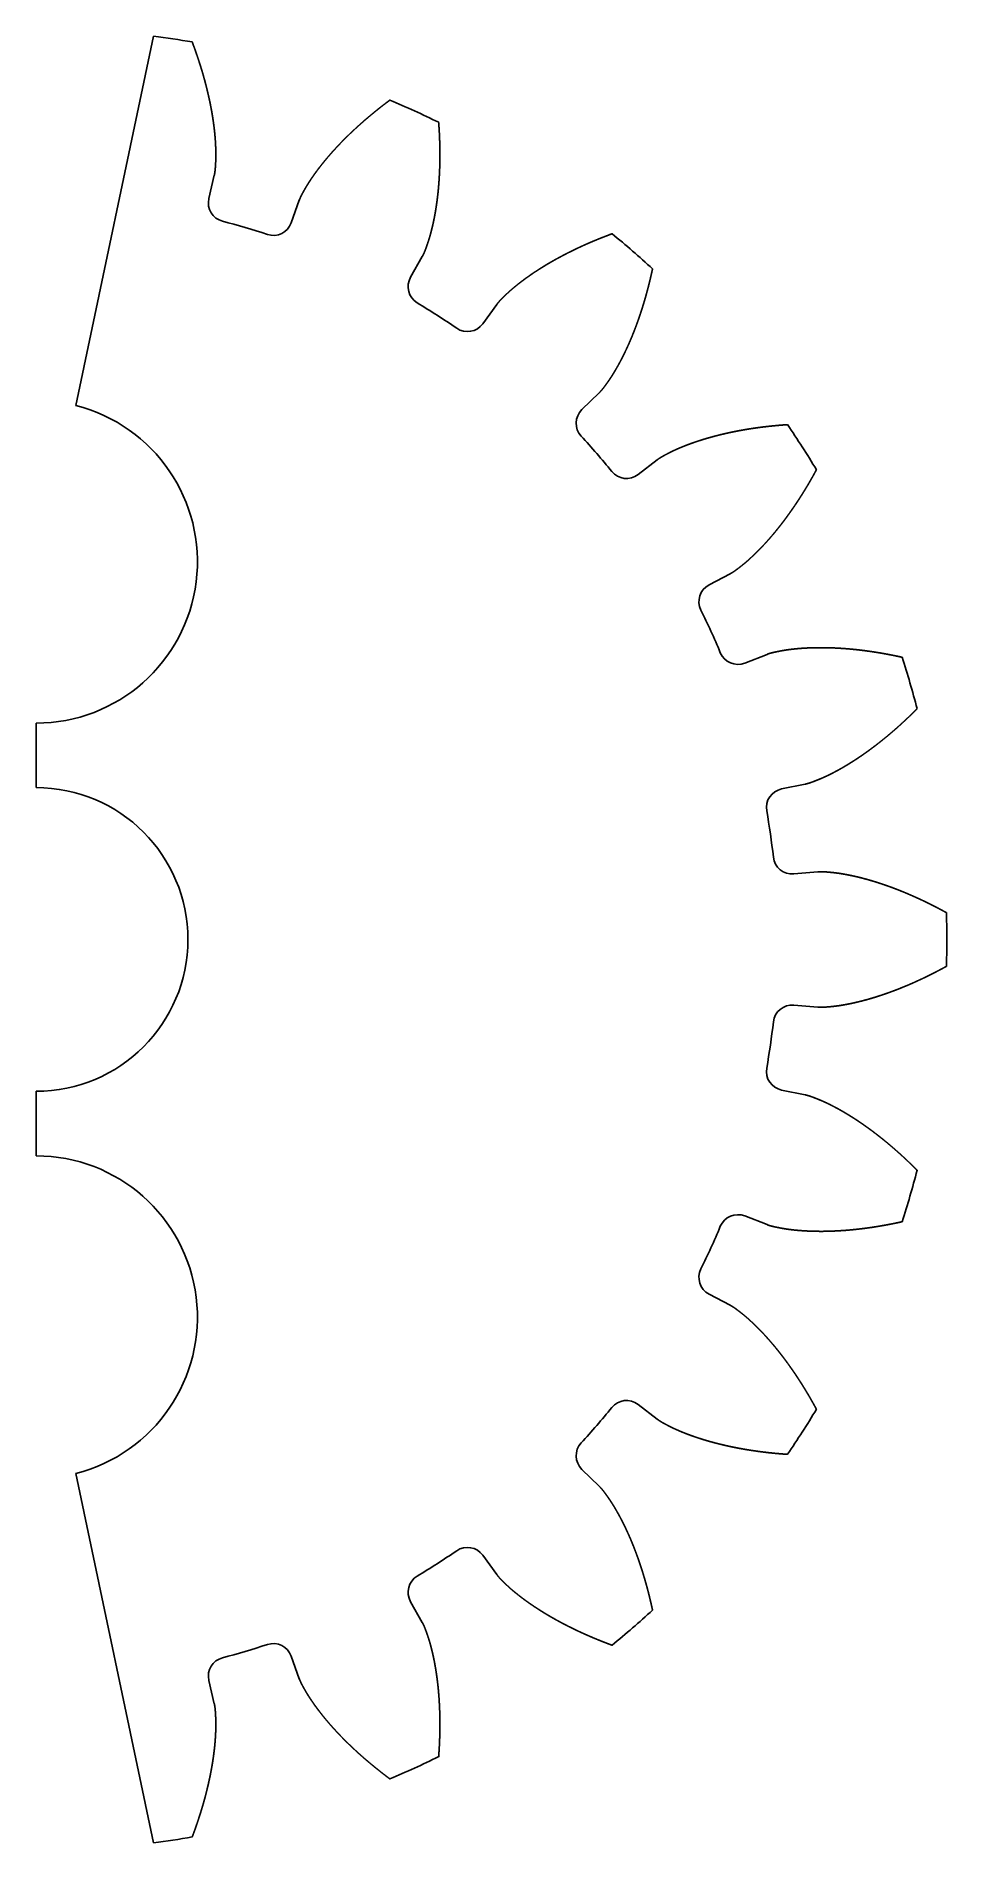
# Model space of a CAD drawing. Header units: millimetres. Extents: x -59.8 to -35.8, y -72 to -24.4.
import ezdxf

# ---------------------------------------------------------------- set-up
doc = ezdxf.new("R2010")
doc.units = ezdxf.units.MM
doc.layers.get('0').update_dxf_attribs({"linetype": 'CONTINUOUS'})

msp = doc.modelspace()

# ---------------------------------------------------------------- linework, layer by layer
for p, q in [((-56.733, -24.395, -6.353), (-58.785, -34.125, -6.353)), ((-55.277, -28.676, -6.353), (-55.134, -28.061, -6.353)), ((-52.894, -28.719, -6.353), (-53.106, -29.313, -6.353)), ((-49.962, -30.749, -6.353), (-49.652, -30.199, -6.353)), ((-47.688, -31.462, -6.353), (-48.059, -31.972, -6.353)), ((-45.447, -34.235, -6.353), (-44.995, -33.796, -6.353)), ((-43.466, -35.56, -6.353), (-43.965, -35.945, -6.353)), ((-42.097, -38.853, -6.353), (-41.539, -38.558, -6.353)), ((-40.569, -40.682, -6.353), (-41.157, -40.911, -6.353)), ((-59.829, -42.494, -6.353), (-59.829, -44.194, -6.353)), ((-40.183, -44.227, -6.353), (-39.565, -44.101, -6.353)), ((-39.233, -46.412, -6.353), (-39.861, -46.466, -6.353)), ((-39.861, -49.922, -6.353), (-39.233, -49.976, -6.353)), ((-59.829, -52.194, -6.353), (-59.829, -53.894, -6.353)), ((-39.565, -52.287, -6.353), (-40.183, -52.162, -6.353)), ((-41.157, -55.478, -6.353), (-40.569, -55.707, -6.353)), ((-41.539, -57.83, -6.353), (-42.097, -57.536, -6.353)), ((-43.965, -60.444, -6.353), (-43.466, -60.829, -6.353)), ((-58.785, -62.264, -6.353), (-56.733, -71.994, -6.353)), ((-44.995, -62.593, -6.353), (-45.447, -62.153, -6.353)), ((-48.059, -64.417, -6.353), (-47.688, -64.927, -6.353)), ((-49.652, -66.189, -6.353), (-49.962, -65.64, -6.353)), ((-53.106, -67.076, -6.353), (-52.894, -67.67, -6.353)), ((-55.134, -68.327, -6.353), (-55.277, -67.713, -6.353))]:
    msp.add_line(p, q)
for centre, radius, start, end in [((-59.829, -48.194, -6.353), 24, 80.1327, 82.5888), ((-59.829, -48.194, -6.353), 24, 63.769, 67.14), ((-54.79, -28.789, -6.353), 0.5, 166.9167, 255.4429), ((-59.829, -48.194, -6.353), 19.549, 71.8298, 75.4429), ((-53.577, -29.145, -6.353), 0.5, 251.8298, 340.356), ((-59.829, -48.194, -6.353), 24, 47.4054, 50.7764), ((-49.527, -30.994, -6.353), 0.5, 150.5531, 239.0793), ((-59.829, -48.194, -6.353), 19.549, 55.4662, 59.0793), ((-48.463, -31.678, -6.353), 0.5, 235.4662, 323.9924), ((-59.829, -38.244, -6.353), 4.25, -90, 75.7749), ((-45.098, -34.594, -6.353), 0.5, 134.1894, 222.7156), ((-59.829, -48.194, -6.353), 24, 31.0418, 34.4128), ((-59.829, -48.194, -6.353), 19.549, 39.1025, 42.7156), ((-44.271, -35.549, -6.353), 0.5, 219.1025, 307.6287), ((-41.863, -39.295, -6.353), 0.5, 117.8258, 206.352), ((-59.829, -48.194, -6.353), 19.549, 22.7389, 26.352), ((-41.338, -40.445, -6.353), 0.5, 202.7389, 291.2651), ((-59.829, -48.194, -6.353), 24, 14.6781, 18.0491), ((-59.829, -48.194, -6.353), 4, -90, 90), ((-40.084, -44.717, -6.353), 0.5, 101.4622, 189.9884), ((-59.829, -48.194, -6.353), 19.549, 6.3753, 9.9884), ((-39.904, -45.968, -6.353), 0.5, 186.3753, 274.9015), ((-59.829, -48.194, -6.353), 24, -1.6855, 1.6855), ((-39.904, -50.421, -6.353), 0.5, 85.0985, 173.6247), ((-59.829, -48.194, -6.353), 19.549, 350.0116, 353.6247), ((-40.084, -51.672, -6.353), 0.5, 170.0116, 258.5378), ((-59.829, -58.144, -6.353), 4.25, -75.7749, 90), ((-59.829, -48.194, -6.353), 24, 341.9509, 345.3219), ((-41.338, -55.944, -6.353), 0.5, 68.7349, 157.2611), ((-59.829, -48.194, -6.353), 19.549, 333.648, 337.2611), ((-41.863, -57.094, -6.353), 0.5, 153.648, 242.1742), ((-44.271, -60.839, -6.353), 0.5, 52.3713, 140.8975), ((-59.829, -48.194, -6.353), 19.549, 317.2844, 320.8975), ((-59.829, -48.194, -6.353), 24, 325.5872, 328.9582), ((-45.098, -61.795, -6.353), 0.5, 137.2844, 225.8106), ((-48.463, -64.711, -6.353), 0.5, 36.0076, 124.5338), ((-59.829, -48.194, -6.353), 19.549, 300.9207, 304.5338), ((-49.527, -65.394, -6.353), 0.5, 120.9207, 209.4469), ((-59.829, -48.194, -6.353), 24, 309.2236, 312.5946), ((-59.829, -48.194, -6.353), 19.549, 284.5571, 288.1702), ((-53.577, -67.244, -6.353), 0.5, 19.644, 108.1702), ((-54.79, -67.6, -6.353), 0.5, 104.5571, 193.0833), ((-59.829, -48.194, -6.353), 24, 292.86, 296.231), ((-59.829, -48.194, -6.353), 24, 277.4112, 279.8673)]:
    msp.add_arc(centre, radius, start, end)
for points in [[(-55.134, -28.061, -6.353), (-55.132, -28.052, -6.353), (-55.128, -28.033, -6.353), (-55.122, -28.004, -6.353), (-55.116, -27.965, -6.353), (-55.111, -27.917, -6.353), (-55.107, -27.868, -6.353), (-55.103, -27.819, -6.353), (-55.1, -27.77, -6.353), (-55.098, -27.721, -6.353), (-55.096, -27.672, -6.353), (-55.094, -27.622, -6.353), (-55.093, -27.573, -6.353), (-55.092, -27.524, -6.353), (-55.093, -27.474, -6.353), (-55.093, -27.424, -6.353), (-55.095, -27.375, -6.353), (-55.097, -27.325, -6.353), (-55.099, -27.275, -6.353), (-55.101, -27.225, -6.353), (-55.104, -27.175, -6.353), (-55.108, -27.125, -6.353), (-55.111, -27.075, -6.353), (-55.116, -27.025, -6.353), (-55.12, -26.975, -6.353), (-55.125, -26.925, -6.353), (-55.131, -26.874, -6.353), (-55.136, -26.824, -6.353), (-55.143, -26.774, -6.353), (-55.149, -26.724, -6.353), (-55.156, -26.673, -6.353), (-55.163, -26.623, -6.353), (-55.171, -26.572, -6.353), (-55.178, -26.522, -6.353), (-55.187, -26.472, -6.353), (-55.195, -26.421, -6.353), (-55.204, -26.371, -6.353), (-55.213, -26.32, -6.353), (-55.223, -26.27, -6.353), (-55.232, -26.219, -6.353), (-55.242, -26.168, -6.353), (-55.253, -26.118, -6.353), (-55.264, -26.067, -6.353), (-55.275, -26.017, -6.353), (-55.286, -25.966, -6.353), (-55.298, -25.916, -6.353), (-55.31, -25.865, -6.353), (-55.322, -25.814, -6.353), (-55.334, -25.764, -6.353), (-55.347, -25.713, -6.353), (-55.36, -25.662, -6.353), (-55.373, -25.612, -6.353), (-55.387, -25.561, -6.353), (-55.401, -25.51, -6.353), (-55.415, -25.46, -6.353), (-55.43, -25.409, -6.353), (-55.444, -25.358, -6.353), (-55.459, -25.308, -6.353), (-55.475, -25.257, -6.353), (-55.49, -25.207, -6.353), (-55.506, -25.156, -6.353), (-55.522, -25.105, -6.353), (-55.539, -25.055, -6.353), (-55.555, -25.004, -6.353), (-55.572, -24.954, -6.353), (-55.589, -24.903, -6.353), (-55.607, -24.852, -6.353), (-55.624, -24.802, -6.353), (-55.642, -24.751, -6.353), (-55.66, -24.701, -6.353), (-55.679, -24.65, -6.353), (-55.694, -24.61, -6.353), (-55.705, -24.58, -6.353), (-55.712, -24.559, -6.353), (-55.716, -24.549, -6.353)], [(-50.506, -26.079, -6.353), (-50.514, -26.086, -6.353), (-50.532, -26.099, -6.353), (-50.557, -26.118, -6.353), (-50.592, -26.144, -6.353), (-50.635, -26.176, -6.353), (-50.677, -26.209, -6.353), (-50.72, -26.242, -6.353), (-50.762, -26.275, -6.353), (-50.804, -26.308, -6.353), (-50.845, -26.341, -6.353), (-50.887, -26.375, -6.353), (-50.928, -26.408, -6.353), (-50.969, -26.442, -6.353), (-51.01, -26.476, -6.353), (-51.051, -26.51, -6.353), (-51.091, -26.544, -6.353), (-51.132, -26.579, -6.353), (-51.172, -26.613, -6.353), (-51.212, -26.648, -6.353), (-51.251, -26.682, -6.353), (-51.29, -26.717, -6.353), (-51.329, -26.752, -6.353), (-51.368, -26.788, -6.353), (-51.407, -26.823, -6.353), (-51.445, -26.859, -6.353), (-51.483, -26.894, -6.353), (-51.521, -26.93, -6.353), (-51.559, -26.966, -6.353), (-51.596, -27.002, -6.353), (-51.634, -27.039, -6.353), (-51.67, -27.075, -6.353), (-51.707, -27.112, -6.353), (-51.743, -27.148, -6.353), (-51.78, -27.185, -6.353), (-51.815, -27.222, -6.353), (-51.851, -27.26, -6.353), (-51.886, -27.297, -6.353), (-51.921, -27.335, -6.353), (-51.956, -27.372, -6.353), (-51.991, -27.41, -6.353), (-52.025, -27.448, -6.353), (-52.059, -27.486, -6.353), (-52.092, -27.525, -6.353), (-52.125, -27.563, -6.353), (-52.158, -27.602, -6.353), (-52.191, -27.641, -6.353), (-52.223, -27.68, -6.353), (-52.255, -27.719, -6.353), (-52.287, -27.758, -6.353), (-52.318, -27.798, -6.353), (-52.349, -27.837, -6.353), (-52.38, -27.877, -6.353), (-52.41, -27.917, -6.353), (-52.44, -27.957, -6.353), (-52.47, -27.998, -6.353), (-52.499, -28.038, -6.353), (-52.527, -28.079, -6.353), (-52.556, -28.12, -6.353), (-52.584, -28.161, -6.353), (-52.611, -28.202, -6.353), (-52.638, -28.244, -6.353), (-52.665, -28.286, -6.353), (-52.691, -28.328, -6.353), (-52.716, -28.371, -6.353), (-52.74, -28.413, -6.353), (-52.765, -28.456, -6.353), (-52.789, -28.499, -6.353), (-52.813, -28.541, -6.353), (-52.836, -28.585, -6.353), (-52.857, -28.628, -6.353), (-52.873, -28.664, -6.353), (-52.884, -28.691, -6.353), (-52.891, -28.71, -6.353), (-52.894, -28.719, -6.353)], [(-49.652, -30.199, -6.353), (-49.647, -30.191, -6.353), (-49.638, -30.174, -6.353), (-49.624, -30.148, -6.353), (-49.608, -30.112, -6.353), (-49.589, -30.067, -6.353), (-49.571, -30.022, -6.353), (-49.554, -29.976, -6.353), (-49.538, -29.93, -6.353), (-49.522, -29.883, -6.353), (-49.506, -29.837, -6.353), (-49.49, -29.79, -6.353), (-49.475, -29.743, -6.353), (-49.461, -29.695, -6.353), (-49.447, -29.648, -6.353), (-49.434, -29.6, -6.353), (-49.421, -29.552, -6.353), (-49.409, -29.503, -6.353), (-49.397, -29.455, -6.353), (-49.385, -29.406, -6.353), (-49.374, -29.358, -6.353), (-49.363, -29.309, -6.353), (-49.353, -29.26, -6.353), (-49.342, -29.21, -6.353), (-49.333, -29.161, -6.353), (-49.323, -29.111, -6.353), (-49.315, -29.062, -6.353), (-49.306, -29.012, -6.353), (-49.298, -28.962, -6.353), (-49.29, -28.912, -6.353), (-49.282, -28.862, -6.353), (-49.275, -28.811, -6.353), (-49.268, -28.761, -6.353), (-49.261, -28.71, -6.353), (-49.255, -28.659, -6.353), (-49.249, -28.609, -6.353), (-49.243, -28.558, -6.353), (-49.237, -28.507, -6.353), (-49.232, -28.456, -6.353), (-49.227, -28.404, -6.353), (-49.223, -28.353, -6.353), (-49.219, -28.301, -6.353), (-49.215, -28.25, -6.353), (-49.211, -28.198, -6.353), (-49.208, -28.146, -6.353), (-49.205, -28.095, -6.353), (-49.202, -28.043, -6.353), (-49.199, -27.991, -6.353), (-49.197, -27.939, -6.353), (-49.195, -27.886, -6.353), (-49.193, -27.834, -6.353), (-49.192, -27.782, -6.353), (-49.191, -27.729, -6.353), (-49.19, -27.677, -6.353), (-49.189, -27.624, -6.353), (-49.189, -27.572, -6.353), (-49.188, -27.519, -6.353), (-49.189, -27.466, -6.353), (-49.189, -27.413, -6.353), (-49.19, -27.36, -6.353), (-49.191, -27.307, -6.353), (-49.192, -27.254, -6.353), (-49.193, -27.201, -6.353), (-49.195, -27.148, -6.353), (-49.197, -27.094, -6.353), (-49.199, -27.041, -6.353), (-49.201, -26.988, -6.353), (-49.204, -26.934, -6.353), (-49.207, -26.881, -6.353), (-49.21, -26.827, -6.353), (-49.214, -26.773, -6.353), (-49.217, -26.73, -6.353), (-49.219, -26.698, -6.353), (-49.221, -26.677, -6.353), (-49.221, -26.666, -6.353)], [(-44.653, -29.602, -6.353), (-44.663, -29.606, -6.353), (-44.683, -29.613, -6.353), (-44.713, -29.624, -6.353), (-44.754, -29.64, -6.353), (-44.804, -29.659, -6.353), (-44.854, -29.678, -6.353), (-44.904, -29.698, -6.353), (-44.954, -29.717, -6.353), (-45.003, -29.737, -6.353), (-45.053, -29.758, -6.353), (-45.102, -29.778, -6.353), (-45.151, -29.798, -6.353), (-45.2, -29.819, -6.353), (-45.249, -29.84, -6.353), (-45.297, -29.861, -6.353), (-45.346, -29.883, -6.353), (-45.394, -29.904, -6.353), (-45.442, -29.926, -6.353), (-45.49, -29.948, -6.353), (-45.538, -29.971, -6.353), (-45.586, -29.993, -6.353), (-45.633, -30.016, -6.353), (-45.68, -30.038, -6.353), (-45.727, -30.062, -6.353), (-45.774, -30.085, -6.353), (-45.821, -30.108, -6.353), (-45.867, -30.132, -6.353), (-45.913, -30.156, -6.353), (-45.959, -30.18, -6.353), (-46.005, -30.204, -6.353), (-46.051, -30.229, -6.353), (-46.096, -30.254, -6.353), (-46.142, -30.279, -6.353), (-46.187, -30.304, -6.353), (-46.232, -30.33, -6.353), (-46.276, -30.355, -6.353), (-46.321, -30.381, -6.353), (-46.365, -30.407, -6.353), (-46.409, -30.434, -6.353), (-46.452, -30.46, -6.353), (-46.496, -30.487, -6.353), (-46.539, -30.514, -6.353), (-46.582, -30.542, -6.353), (-46.625, -30.569, -6.353), (-46.667, -30.597, -6.353), (-46.71, -30.625, -6.353), (-46.752, -30.653, -6.353), (-46.793, -30.682, -6.353), (-46.835, -30.711, -6.353), (-46.876, -30.74, -6.353), (-46.917, -30.769, -6.353), (-46.958, -30.799, -6.353), (-46.998, -30.829, -6.353), (-47.038, -30.859, -6.353), (-47.078, -30.889, -6.353), (-47.117, -30.92, -6.353), (-47.156, -30.951, -6.353), (-47.195, -30.982, -6.353), (-47.233, -31.014, -6.353), (-47.272, -31.046, -6.353), (-47.309, -31.078, -6.353), (-47.346, -31.111, -6.353), (-47.383, -31.144, -6.353), (-47.419, -31.178, -6.353), (-47.455, -31.211, -6.353), (-47.49, -31.246, -6.353), (-47.525, -31.28, -6.353), (-47.56, -31.314, -6.353), (-47.594, -31.349, -6.353), (-47.627, -31.385, -6.353), (-47.653, -31.415, -6.353), (-47.671, -31.438, -6.353), (-47.682, -31.454, -6.353), (-47.688, -31.462, -6.353)], [(-44.995, -33.796, -6.353), (-44.988, -33.789, -6.353), (-44.974, -33.775, -6.353), (-44.954, -33.754, -6.353), (-44.928, -33.724, -6.353), (-44.897, -33.687, -6.353), (-44.867, -33.648, -6.353), (-44.838, -33.609, -6.353), (-44.809, -33.569, -6.353), (-44.78, -33.529, -6.353), (-44.752, -33.489, -6.353), (-44.724, -33.448, -6.353), (-44.696, -33.407, -6.353), (-44.669, -33.366, -6.353), (-44.642, -33.324, -6.353), (-44.616, -33.282, -6.353), (-44.59, -33.239, -6.353), (-44.565, -33.196, -6.353), (-44.54, -33.153, -6.353), (-44.515, -33.11, -6.353), (-44.491, -33.066, -6.353), (-44.466, -33.022, -6.353), (-44.442, -32.978, -6.353), (-44.419, -32.934, -6.353), (-44.396, -32.889, -6.353), (-44.373, -32.844, -6.353), (-44.35, -32.799, -6.353), (-44.328, -32.754, -6.353), (-44.306, -32.708, -6.353), (-44.284, -32.662, -6.353), (-44.263, -32.616, -6.353), (-44.241, -32.57, -6.353), (-44.22, -32.523, -6.353), (-44.2, -32.477, -6.353), (-44.179, -32.43, -6.353), (-44.159, -32.383, -6.353), (-44.139, -32.336, -6.353), (-44.12, -32.288, -6.353), (-44.1, -32.241, -6.353), (-44.081, -32.193, -6.353), (-44.063, -32.145, -6.353), (-44.044, -32.097, -6.353), (-44.026, -32.048, -6.353), (-44.008, -32, -6.353), (-43.99, -31.951, -6.353), (-43.972, -31.902, -6.353), (-43.955, -31.853, -6.353), (-43.938, -31.804, -6.353), (-43.921, -31.755, -6.353), (-43.904, -31.705, -6.353), (-43.888, -31.655, -6.353), (-43.872, -31.605, -6.353), (-43.856, -31.556, -6.353), (-43.84, -31.505, -6.353), (-43.825, -31.455, -6.353), (-43.809, -31.405, -6.353), (-43.795, -31.354, -6.353), (-43.78, -31.303, -6.353), (-43.765, -31.253, -6.353), (-43.751, -31.201, -6.353), (-43.737, -31.15, -6.353), (-43.723, -31.099, -6.353), (-43.709, -31.048, -6.353), (-43.696, -30.996, -6.353), (-43.683, -30.944, -6.353), (-43.67, -30.893, -6.353), (-43.657, -30.841, -6.353), (-43.645, -30.789, -6.353), (-43.633, -30.736, -6.353), (-43.62, -30.684, -6.353), (-43.609, -30.632, -6.353), (-43.599, -30.59, -6.353), (-43.593, -30.558, -6.353), (-43.588, -30.537, -6.353), (-43.586, -30.526, -6.353)], [(-40.029, -34.631, -6.353), (-40.04, -34.631, -6.353), (-40.062, -34.633, -6.353), (-40.094, -34.635, -6.353), (-40.137, -34.638, -6.353), (-40.19, -34.643, -6.353), (-40.244, -34.647, -6.353), (-40.297, -34.652, -6.353), (-40.351, -34.657, -6.353), (-40.404, -34.662, -6.353), (-40.457, -34.667, -6.353), (-40.51, -34.673, -6.353), (-40.563, -34.679, -6.353), (-40.616, -34.685, -6.353), (-40.669, -34.691, -6.353), (-40.721, -34.698, -6.353), (-40.774, -34.705, -6.353), (-40.826, -34.712, -6.353), (-40.878, -34.719, -6.353), (-40.931, -34.727, -6.353), (-40.983, -34.735, -6.353), (-41.035, -34.743, -6.353), (-41.086, -34.751, -6.353), (-41.138, -34.76, -6.353), (-41.19, -34.769, -6.353), (-41.241, -34.778, -6.353), (-41.293, -34.788, -6.353), (-41.344, -34.797, -6.353), (-41.395, -34.807, -6.353), (-41.446, -34.817, -6.353), (-41.497, -34.828, -6.353), (-41.548, -34.839, -6.353), (-41.598, -34.849, -6.353), (-41.649, -34.861, -6.353), (-41.699, -34.872, -6.353), (-41.749, -34.884, -6.353), (-41.799, -34.896, -6.353), (-41.849, -34.909, -6.353), (-41.899, -34.921, -6.353), (-41.949, -34.934, -6.353), (-41.998, -34.947, -6.353), (-42.047, -34.961, -6.353), (-42.096, -34.975, -6.353), (-42.145, -34.989, -6.353), (-42.194, -35.003, -6.353), (-42.243, -35.018, -6.353), (-42.291, -35.033, -6.353), (-42.34, -35.048, -6.353), (-42.388, -35.064, -6.353), (-42.436, -35.08, -6.353), (-42.483, -35.096, -6.353), (-42.531, -35.113, -6.353), (-42.578, -35.13, -6.353), (-42.625, -35.147, -6.353), (-42.672, -35.165, -6.353), (-42.719, -35.183, -6.353), (-42.765, -35.201, -6.353), (-42.812, -35.22, -6.353), (-42.858, -35.239, -6.353), (-42.903, -35.258, -6.353), (-42.949, -35.278, -6.353), (-42.994, -35.299, -6.353), (-43.039, -35.32, -6.353), (-43.083, -35.341, -6.353), (-43.127, -35.363, -6.353), (-43.171, -35.386, -6.353), (-43.215, -35.408, -6.353), (-43.258, -35.431, -6.353), (-43.301, -35.455, -6.353), (-43.344, -35.479, -6.353), (-43.386, -35.504, -6.353), (-43.419, -35.525, -6.353), (-43.442, -35.542, -6.353), (-43.458, -35.554, -6.353), (-43.466, -35.56, -6.353)], [(-41.539, -38.558, -6.353), (-41.53, -38.554, -6.353), (-41.513, -38.544, -6.353), (-41.488, -38.53, -6.353), (-41.455, -38.509, -6.353), (-41.414, -38.481, -6.353), (-41.375, -38.452, -6.353), (-41.336, -38.423, -6.353), (-41.297, -38.393, -6.353), (-41.258, -38.363, -6.353), (-41.219, -38.332, -6.353), (-41.181, -38.301, -6.353), (-41.143, -38.27, -6.353), (-41.105, -38.238, -6.353), (-41.068, -38.205, -6.353), (-41.031, -38.172, -6.353), (-40.994, -38.138, -6.353), (-40.958, -38.104, -6.353), (-40.922, -38.07, -6.353), (-40.886, -38.035, -6.353), (-40.85, -38, -6.353), (-40.814, -37.965, -6.353), (-40.779, -37.93, -6.353), (-40.744, -37.894, -6.353), (-40.709, -37.857, -6.353), (-40.674, -37.821, -6.353), (-40.64, -37.784, -6.353), (-40.606, -37.746, -6.353), (-40.572, -37.709, -6.353), (-40.538, -37.671, -6.353), (-40.504, -37.633, -6.353), (-40.471, -37.594, -6.353), (-40.438, -37.556, -6.353), (-40.405, -37.517, -6.353), (-40.372, -37.478, -6.353), (-40.339, -37.438, -6.353), (-40.307, -37.398, -6.353), (-40.275, -37.358, -6.353), (-40.243, -37.318, -6.353), (-40.211, -37.278, -6.353), (-40.18, -37.237, -6.353), (-40.148, -37.196, -6.353), (-40.117, -37.155, -6.353), (-40.086, -37.113, -6.353), (-40.055, -37.071, -6.353), (-40.024, -37.029, -6.353), (-39.994, -36.987, -6.353), (-39.964, -36.945, -6.353), (-39.934, -36.902, -6.353), (-39.904, -36.859, -6.353), (-39.874, -36.816, -6.353), (-39.844, -36.773, -6.353), (-39.815, -36.73, -6.353), (-39.786, -36.686, -6.353), (-39.757, -36.642, -6.353), (-39.728, -36.598, -6.353), (-39.7, -36.554, -6.353), (-39.671, -36.509, -6.353), (-39.643, -36.464, -6.353), (-39.615, -36.42, -6.353), (-39.587, -36.374, -6.353), (-39.559, -36.329, -6.353), (-39.532, -36.284, -6.353), (-39.504, -36.238, -6.353), (-39.477, -36.192, -6.353), (-39.45, -36.146, -6.353), (-39.423, -36.1, -6.353), (-39.397, -36.053, -6.353), (-39.37, -36.007, -6.353), (-39.344, -35.96, -6.353), (-39.318, -35.913, -6.353), (-39.297, -35.875, -6.353), (-39.282, -35.847, -6.353), (-39.271, -35.828, -6.353), (-39.266, -35.818, -6.353)], [(-37.01, -40.758, -6.353), (-37.021, -40.756, -6.353), (-37.042, -40.751, -6.353), (-37.073, -40.744, -6.353), (-37.115, -40.735, -6.353), (-37.168, -40.724, -6.353), (-37.221, -40.714, -6.353), (-37.273, -40.703, -6.353), (-37.326, -40.693, -6.353), (-37.378, -40.683, -6.353), (-37.431, -40.673, -6.353), (-37.483, -40.664, -6.353), (-37.536, -40.654, -6.353), (-37.588, -40.645, -6.353), (-37.64, -40.637, -6.353), (-37.693, -40.628, -6.353), (-37.745, -40.62, -6.353), (-37.797, -40.612, -6.353), (-37.85, -40.604, -6.353), (-37.902, -40.597, -6.353), (-37.954, -40.59, -6.353), (-38.006, -40.583, -6.353), (-38.058, -40.576, -6.353), (-38.11, -40.57, -6.353), (-38.163, -40.564, -6.353), (-38.214, -40.558, -6.353), (-38.266, -40.553, -6.353), (-38.318, -40.548, -6.353), (-38.37, -40.543, -6.353), (-38.422, -40.538, -6.353), (-38.474, -40.534, -6.353), (-38.525, -40.53, -6.353), (-38.577, -40.526, -6.353), (-38.629, -40.523, -6.353), (-38.68, -40.52, -6.353), (-38.732, -40.517, -6.353), (-38.783, -40.514, -6.353), (-38.835, -40.512, -6.353), (-38.886, -40.51, -6.353), (-38.937, -40.509, -6.353), (-38.988, -40.508, -6.353), (-39.039, -40.507, -6.353), (-39.09, -40.506, -6.353), (-39.141, -40.506, -6.353), (-39.192, -40.506, -6.353), (-39.243, -40.506, -6.353), (-39.294, -40.507, -6.353), (-39.344, -40.508, -6.353), (-39.395, -40.51, -6.353), (-39.445, -40.511, -6.353), (-39.496, -40.514, -6.353), (-39.546, -40.516, -6.353), (-39.596, -40.519, -6.353), (-39.646, -40.522, -6.353), (-39.696, -40.526, -6.353), (-39.746, -40.53, -6.353), (-39.796, -40.535, -6.353), (-39.846, -40.54, -6.353), (-39.895, -40.545, -6.353), (-39.945, -40.551, -6.353), (-39.994, -40.557, -6.353), (-40.043, -40.564, -6.353), (-40.092, -40.572, -6.353), (-40.14, -40.58, -6.353), (-40.189, -40.588, -6.353), (-40.237, -40.598, -6.353), (-40.286, -40.607, -6.353), (-40.334, -40.617, -6.353), (-40.382, -40.627, -6.353), (-40.429, -40.638, -6.353), (-40.477, -40.65, -6.353), (-40.514, -40.662, -6.353), (-40.542, -40.671, -6.353), (-40.56, -40.678, -6.353), (-40.569, -40.682, -6.353)], [(-39.565, -44.101, -6.353), (-39.555, -44.099, -6.353), (-39.536, -44.095, -6.353), (-39.508, -44.088, -6.353), (-39.47, -44.078, -6.353), (-39.424, -44.063, -6.353), (-39.378, -44.046, -6.353), (-39.332, -44.029, -6.353), (-39.286, -44.011, -6.353), (-39.24, -43.993, -6.353), (-39.195, -43.974, -6.353), (-39.149, -43.956, -6.353), (-39.104, -43.936, -6.353), (-39.059, -43.916, -6.353), (-39.014, -43.895, -6.353), (-38.969, -43.874, -6.353), (-38.924, -43.852, -6.353), (-38.88, -43.83, -6.353), (-38.835, -43.807, -6.353), (-38.791, -43.784, -6.353), (-38.747, -43.76, -6.353), (-38.703, -43.737, -6.353), (-38.659, -43.712, -6.353), (-38.615, -43.688, -6.353), (-38.571, -43.663, -6.353), (-38.528, -43.637, -6.353), (-38.484, -43.612, -6.353), (-38.441, -43.585, -6.353), (-38.398, -43.559, -6.353), (-38.355, -43.532, -6.353), (-38.312, -43.505, -6.353), (-38.269, -43.478, -6.353), (-38.226, -43.45, -6.353), (-38.183, -43.422, -6.353), (-38.141, -43.393, -6.353), (-38.099, -43.365, -6.353), (-38.056, -43.336, -6.353), (-38.014, -43.306, -6.353), (-37.972, -43.277, -6.353), (-37.93, -43.247, -6.353), (-37.888, -43.217, -6.353), (-37.847, -43.186, -6.353), (-37.805, -43.155, -6.353), (-37.764, -43.124, -6.353), (-37.722, -43.093, -6.353), (-37.681, -43.061, -6.353), (-37.64, -43.029, -6.353), (-37.599, -42.997, -6.353), (-37.558, -42.965, -6.353), (-37.517, -42.932, -6.353), (-37.477, -42.899, -6.353), (-37.436, -42.866, -6.353), (-37.396, -42.833, -6.353), (-37.356, -42.799, -6.353), (-37.315, -42.765, -6.353), (-37.275, -42.731, -6.353), (-37.235, -42.696, -6.353), (-37.196, -42.662, -6.353), (-37.156, -42.627, -6.353), (-37.116, -42.592, -6.353), (-37.077, -42.556, -6.353), (-37.037, -42.52, -6.353), (-36.998, -42.485, -6.353), (-36.959, -42.448, -6.353), (-36.92, -42.412, -6.353), (-36.881, -42.375, -6.353), (-36.842, -42.339, -6.353), (-36.804, -42.302, -6.353), (-36.765, -42.264, -6.353), (-36.727, -42.227, -6.353), (-36.689, -42.189, -6.353), (-36.658, -42.159, -6.353), (-36.635, -42.136, -6.353), (-36.62, -42.121, -6.353), (-36.612, -42.113, -6.353)], [(-35.839, -47.488, -6.353), (-35.849, -47.483, -6.353), (-35.868, -47.473, -6.353), (-35.896, -47.457, -6.353), (-35.934, -47.437, -6.353), (-35.981, -47.411, -6.353), (-36.029, -47.386, -6.353), (-36.076, -47.361, -6.353), (-36.124, -47.337, -6.353), (-36.171, -47.312, -6.353), (-36.219, -47.288, -6.353), (-36.267, -47.264, -6.353), (-36.314, -47.24, -6.353), (-36.362, -47.217, -6.353), (-36.41, -47.194, -6.353), (-36.458, -47.171, -6.353), (-36.506, -47.149, -6.353), (-36.554, -47.126, -6.353), (-36.602, -47.104, -6.353), (-36.65, -47.082, -6.353), (-36.698, -47.061, -6.353), (-36.746, -47.04, -6.353), (-36.794, -47.019, -6.353), (-36.842, -46.998, -6.353), (-36.89, -46.977, -6.353), (-36.939, -46.957, -6.353), (-36.987, -46.937, -6.353), (-37.035, -46.918, -6.353), (-37.084, -46.898, -6.353), (-37.132, -46.879, -6.353), (-37.181, -46.861, -6.353), (-37.229, -46.842, -6.353), (-37.278, -46.824, -6.353), (-37.326, -46.806, -6.353), (-37.375, -46.789, -6.353), (-37.423, -46.772, -6.353), (-37.472, -46.755, -6.353), (-37.521, -46.738, -6.353), (-37.569, -46.722, -6.353), (-37.618, -46.706, -6.353), (-37.667, -46.69, -6.353), (-37.716, -46.675, -6.353), (-37.764, -46.66, -6.353), (-37.813, -46.646, -6.353), (-37.862, -46.631, -6.353), (-37.911, -46.617, -6.353), (-37.96, -46.604, -6.353), (-38.009, -46.591, -6.353), (-38.058, -46.578, -6.353), (-38.107, -46.565, -6.353), (-38.156, -46.553, -6.353), (-38.205, -46.541, -6.353), (-38.253, -46.53, -6.353), (-38.302, -46.519, -6.353), (-38.351, -46.509, -6.353), (-38.401, -46.499, -6.353), (-38.45, -46.489, -6.353), (-38.499, -46.48, -6.353), (-38.548, -46.471, -6.353), (-38.597, -46.463, -6.353), (-38.646, -46.455, -6.353), (-38.695, -46.447, -6.353), (-38.744, -46.441, -6.353), (-38.793, -46.435, -6.353), (-38.842, -46.43, -6.353), (-38.891, -46.425, -6.353), (-38.94, -46.42, -6.353), (-38.989, -46.416, -6.353), (-39.038, -46.412, -6.353), (-39.086, -46.41, -6.353), (-39.135, -46.408, -6.353), (-39.174, -46.409, -6.353), (-39.204, -46.41, -6.353), (-39.223, -46.411, -6.353), (-39.233, -46.412, -6.353)], [(-39.233, -49.976, -6.353), (-39.223, -49.977, -6.353), (-39.204, -49.979, -6.353), (-39.174, -49.98, -6.353), (-39.135, -49.98, -6.353), (-39.086, -49.979, -6.353), (-39.038, -49.976, -6.353), (-38.989, -49.972, -6.353), (-38.94, -49.968, -6.353), (-38.891, -49.964, -6.353), (-38.842, -49.959, -6.353), (-38.793, -49.953, -6.353), (-38.744, -49.948, -6.353), (-38.695, -49.941, -6.353), (-38.646, -49.934, -6.353), (-38.597, -49.926, -6.353), (-38.548, -49.917, -6.353), (-38.499, -49.909, -6.353), (-38.45, -49.899, -6.353), (-38.401, -49.89, -6.353), (-38.351, -49.88, -6.353), (-38.302, -49.869, -6.353), (-38.253, -49.858, -6.353), (-38.205, -49.847, -6.353), (-38.156, -49.835, -6.353), (-38.107, -49.823, -6.353), (-38.058, -49.811, -6.353), (-38.009, -49.798, -6.353), (-37.96, -49.785, -6.353), (-37.911, -49.771, -6.353), (-37.862, -49.757, -6.353), (-37.813, -49.743, -6.353), (-37.764, -49.728, -6.353), (-37.716, -49.713, -6.353), (-37.667, -49.698, -6.353), (-37.618, -49.682, -6.353), (-37.569, -49.667, -6.353), (-37.521, -49.65, -6.353), (-37.472, -49.634, -6.353), (-37.423, -49.617, -6.353), (-37.375, -49.6, -6.353), (-37.326, -49.582, -6.353), (-37.278, -49.564, -6.353), (-37.229, -49.546, -6.353), (-37.181, -49.528, -6.353), (-37.132, -49.509, -6.353), (-37.084, -49.49, -6.353), (-37.035, -49.471, -6.353), (-36.987, -49.451, -6.353), (-36.939, -49.431, -6.353), (-36.89, -49.411, -6.353), (-36.842, -49.391, -6.353), (-36.794, -49.37, -6.353), (-36.746, -49.349, -6.353), (-36.698, -49.328, -6.353), (-36.65, -49.306, -6.353), (-36.602, -49.284, -6.353), (-36.554, -49.262, -6.353), (-36.506, -49.24, -6.353), (-36.458, -49.217, -6.353), (-36.41, -49.195, -6.353), (-36.362, -49.171, -6.353), (-36.314, -49.148, -6.353), (-36.267, -49.124, -6.353), (-36.219, -49.1, -6.353), (-36.171, -49.076, -6.353), (-36.124, -49.052, -6.353), (-36.076, -49.027, -6.353), (-36.029, -49.002, -6.353), (-35.981, -48.977, -6.353), (-35.934, -48.952, -6.353), (-35.896, -48.931, -6.353), (-35.868, -48.916, -6.353), (-35.849, -48.905, -6.353), (-35.839, -48.9, -6.353)], [(-36.612, -54.276, -6.353), (-36.62, -54.268, -6.353), (-36.635, -54.253, -6.353), (-36.658, -54.23, -6.353), (-36.689, -54.199, -6.353), (-36.727, -54.162, -6.353), (-36.765, -54.124, -6.353), (-36.804, -54.087, -6.353), (-36.842, -54.05, -6.353), (-36.881, -54.013, -6.353), (-36.92, -53.976, -6.353), (-36.959, -53.94, -6.353), (-36.998, -53.904, -6.353), (-37.037, -53.868, -6.353), (-37.077, -53.832, -6.353), (-37.116, -53.797, -6.353), (-37.156, -53.762, -6.353), (-37.196, -53.727, -6.353), (-37.235, -53.692, -6.353), (-37.275, -53.658, -6.353), (-37.315, -53.624, -6.353), (-37.356, -53.59, -6.353), (-37.396, -53.556, -6.353), (-37.436, -53.522, -6.353), (-37.477, -53.489, -6.353), (-37.517, -53.456, -6.353), (-37.558, -53.424, -6.353), (-37.599, -53.391, -6.353), (-37.64, -53.359, -6.353), (-37.681, -53.327, -6.353), (-37.722, -53.296, -6.353), (-37.764, -53.264, -6.353), (-37.805, -53.233, -6.353), (-37.847, -53.202, -6.353), (-37.888, -53.172, -6.353), (-37.93, -53.142, -6.353), (-37.972, -53.112, -6.353), (-38.014, -53.082, -6.353), (-38.056, -53.053, -6.353), (-38.099, -53.024, -6.353), (-38.141, -52.995, -6.353), (-38.183, -52.967, -6.353), (-38.226, -52.939, -6.353), (-38.269, -52.911, -6.353), (-38.312, -52.883, -6.353), (-38.355, -52.856, -6.353), (-38.398, -52.83, -6.353), (-38.441, -52.803, -6.353), (-38.484, -52.777, -6.353), (-38.528, -52.751, -6.353), (-38.571, -52.726, -6.353), (-38.615, -52.701, -6.353), (-38.659, -52.676, -6.353), (-38.703, -52.652, -6.353), (-38.747, -52.628, -6.353), (-38.791, -52.605, -6.353), (-38.835, -52.582, -6.353), (-38.88, -52.559, -6.353), (-38.924, -52.537, -6.353), (-38.969, -52.515, -6.353), (-39.014, -52.493, -6.353), (-39.059, -52.473, -6.353), (-39.104, -52.452, -6.353), (-39.149, -52.433, -6.353), (-39.195, -52.414, -6.353), (-39.24, -52.396, -6.353), (-39.286, -52.377, -6.353), (-39.332, -52.36, -6.353), (-39.378, -52.342, -6.353), (-39.424, -52.326, -6.353), (-39.47, -52.311, -6.353), (-39.508, -52.3, -6.353), (-39.536, -52.293, -6.353), (-39.555, -52.289, -6.353), (-39.565, -52.287, -6.353)], [(-40.569, -55.707, -6.353), (-40.56, -55.71, -6.353), (-40.542, -55.717, -6.353), (-40.514, -55.727, -6.353), (-40.477, -55.738, -6.353), (-40.429, -55.75, -6.353), (-40.382, -55.762, -6.353), (-40.334, -55.772, -6.353), (-40.286, -55.781, -6.353), (-40.237, -55.791, -6.353), (-40.189, -55.8, -6.353), (-40.14, -55.809, -6.353), (-40.092, -55.817, -6.353), (-40.043, -55.825, -6.353), (-39.994, -55.831, -6.353), (-39.945, -55.838, -6.353), (-39.895, -55.843, -6.353), (-39.846, -55.849, -6.353), (-39.796, -55.854, -6.353), (-39.746, -55.858, -6.353), (-39.696, -55.862, -6.353), (-39.646, -55.866, -6.353), (-39.596, -55.869, -6.353), (-39.546, -55.872, -6.353), (-39.496, -55.875, -6.353), (-39.445, -55.877, -6.353), (-39.395, -55.879, -6.353), (-39.344, -55.88, -6.353), (-39.294, -55.882, -6.353), (-39.243, -55.882, -6.353), (-39.192, -55.883, -6.353), (-39.141, -55.883, -6.353), (-39.09, -55.883, -6.353), (-39.039, -55.882, -6.353), (-38.988, -55.881, -6.353), (-38.937, -55.88, -6.353), (-38.886, -55.878, -6.353), (-38.835, -55.876, -6.353), (-38.783, -55.874, -6.353), (-38.732, -55.872, -6.353), (-38.68, -55.869, -6.353), (-38.629, -55.866, -6.353), (-38.577, -55.862, -6.353), (-38.525, -55.859, -6.353), (-38.474, -55.855, -6.353), (-38.422, -55.85, -6.353), (-38.37, -55.846, -6.353), (-38.318, -55.841, -6.353), (-38.266, -55.836, -6.353), (-38.214, -55.83, -6.353), (-38.163, -55.824, -6.353), (-38.11, -55.818, -6.353), (-38.058, -55.812, -6.353), (-38.006, -55.806, -6.353), (-37.954, -55.799, -6.353), (-37.902, -55.792, -6.353), (-37.85, -55.784, -6.353), (-37.797, -55.777, -6.353), (-37.745, -55.769, -6.353), (-37.693, -55.76, -6.353), (-37.64, -55.752, -6.353), (-37.588, -55.743, -6.353), (-37.536, -55.734, -6.353), (-37.483, -55.725, -6.353), (-37.431, -55.715, -6.353), (-37.378, -55.706, -6.353), (-37.326, -55.696, -6.353), (-37.273, -55.685, -6.353), (-37.221, -55.675, -6.353), (-37.168, -55.664, -6.353), (-37.115, -55.653, -6.353), (-37.073, -55.644, -6.353), (-37.042, -55.637, -6.353), (-37.021, -55.633, -6.353), (-37.01, -55.63, -6.353)], [(-39.266, -60.57, -6.353), (-39.271, -60.561, -6.353), (-39.282, -60.542, -6.353), (-39.297, -60.513, -6.353), (-39.318, -60.476, -6.353), (-39.344, -60.429, -6.353), (-39.37, -60.382, -6.353), (-39.397, -60.335, -6.353), (-39.423, -60.289, -6.353), (-39.45, -60.243, -6.353), (-39.477, -60.196, -6.353), (-39.504, -60.151, -6.353), (-39.532, -60.105, -6.353), (-39.559, -60.059, -6.353), (-39.587, -60.014, -6.353), (-39.615, -59.969, -6.353), (-39.643, -59.924, -6.353), (-39.671, -59.879, -6.353), (-39.7, -59.835, -6.353), (-39.728, -59.791, -6.353), (-39.757, -59.746, -6.353), (-39.786, -59.703, -6.353), (-39.815, -59.659, -6.353), (-39.844, -59.615, -6.353), (-39.874, -59.572, -6.353), (-39.904, -59.529, -6.353), (-39.934, -59.486, -6.353), (-39.964, -59.444, -6.353), (-39.994, -59.401, -6.353), (-40.024, -59.359, -6.353), (-40.055, -59.317, -6.353), (-40.086, -59.275, -6.353), (-40.117, -59.234, -6.353), (-40.148, -59.193, -6.353), (-40.18, -59.152, -6.353), (-40.211, -59.111, -6.353), (-40.243, -59.07, -6.353), (-40.275, -59.03, -6.353), (-40.307, -58.99, -6.353), (-40.339, -58.95, -6.353), (-40.372, -58.911, -6.353), (-40.405, -58.872, -6.353), (-40.438, -58.833, -6.353), (-40.471, -58.794, -6.353), (-40.504, -58.756, -6.353), (-40.538, -58.718, -6.353), (-40.572, -58.68, -6.353), (-40.606, -58.642, -6.353), (-40.64, -58.605, -6.353), (-40.674, -58.568, -6.353), (-40.709, -58.531, -6.353), (-40.744, -58.495, -6.353), (-40.779, -58.459, -6.353), (-40.814, -58.423, -6.353), (-40.85, -58.388, -6.353), (-40.886, -58.353, -6.353), (-40.922, -58.319, -6.353), (-40.958, -58.284, -6.353), (-40.994, -58.25, -6.353), (-41.031, -58.217, -6.353), (-41.068, -58.184, -6.353), (-41.105, -58.151, -6.353), (-41.143, -58.119, -6.353), (-41.181, -58.087, -6.353), (-41.219, -58.056, -6.353), (-41.258, -58.026, -6.353), (-41.297, -57.996, -6.353), (-41.336, -57.966, -6.353), (-41.375, -57.936, -6.353), (-41.414, -57.907, -6.353), (-41.455, -57.88, -6.353), (-41.488, -57.859, -6.353), (-41.513, -57.844, -6.353), (-41.53, -57.835, -6.353), (-41.539, -57.83, -6.353)], [(-43.466, -60.829, -6.353), (-43.458, -60.835, -6.353), (-43.442, -60.846, -6.353), (-43.419, -60.863, -6.353), (-43.386, -60.885, -6.353), (-43.344, -60.91, -6.353), (-43.301, -60.934, -6.353), (-43.258, -60.957, -6.353), (-43.215, -60.98, -6.353), (-43.171, -61.003, -6.353), (-43.127, -61.025, -6.353), (-43.083, -61.047, -6.353), (-43.039, -61.069, -6.353), (-42.994, -61.09, -6.353), (-42.949, -61.11, -6.353), (-42.903, -61.13, -6.353), (-42.858, -61.15, -6.353), (-42.812, -61.169, -6.353), (-42.765, -61.187, -6.353), (-42.719, -61.206, -6.353), (-42.672, -61.224, -6.353), (-42.625, -61.241, -6.353), (-42.578, -61.259, -6.353), (-42.531, -61.276, -6.353), (-42.483, -61.292, -6.353), (-42.436, -61.309, -6.353), (-42.388, -61.325, -6.353), (-42.34, -61.34, -6.353), (-42.291, -61.356, -6.353), (-42.243, -61.371, -6.353), (-42.194, -61.385, -6.353), (-42.145, -61.4, -6.353), (-42.096, -61.414, -6.353), (-42.047, -61.428, -6.353), (-41.998, -61.441, -6.353), (-41.949, -61.454, -6.353), (-41.899, -61.467, -6.353), (-41.849, -61.48, -6.353), (-41.799, -61.492, -6.353), (-41.749, -61.504, -6.353), (-41.699, -61.516, -6.353), (-41.649, -61.528, -6.353), (-41.598, -61.539, -6.353), (-41.548, -61.55, -6.353), (-41.497, -61.561, -6.353), (-41.446, -61.571, -6.353), (-41.395, -61.581, -6.353), (-41.344, -61.591, -6.353), (-41.293, -61.601, -6.353), (-41.241, -61.61, -6.353), (-41.19, -61.62, -6.353), (-41.138, -61.628, -6.353), (-41.086, -61.637, -6.353), (-41.035, -61.645, -6.353), (-40.983, -61.654, -6.353), (-40.931, -61.661, -6.353), (-40.878, -61.669, -6.353), (-40.826, -61.676, -6.353), (-40.774, -61.684, -6.353), (-40.721, -61.69, -6.353), (-40.669, -61.697, -6.353), (-40.616, -61.703, -6.353), (-40.563, -61.71, -6.353), (-40.51, -61.716, -6.353), (-40.457, -61.721, -6.353), (-40.404, -61.727, -6.353), (-40.351, -61.732, -6.353), (-40.297, -61.737, -6.353), (-40.244, -61.741, -6.353), (-40.19, -61.746, -6.353), (-40.137, -61.75, -6.353), (-40.094, -61.753, -6.353), (-40.062, -61.756, -6.353), (-40.04, -61.757, -6.353), (-40.029, -61.758, -6.353)], [(-43.586, -65.862, -6.353), (-43.588, -65.852, -6.353), (-43.593, -65.83, -6.353), (-43.599, -65.799, -6.353), (-43.609, -65.757, -6.353), (-43.62, -65.704, -6.353), (-43.633, -65.652, -6.353), (-43.645, -65.6, -6.353), (-43.657, -65.548, -6.353), (-43.67, -65.496, -6.353), (-43.683, -65.444, -6.353), (-43.696, -65.392, -6.353), (-43.709, -65.341, -6.353), (-43.723, -65.289, -6.353), (-43.737, -65.238, -6.353), (-43.751, -65.187, -6.353), (-43.765, -65.136, -6.353), (-43.78, -65.085, -6.353), (-43.795, -65.034, -6.353), (-43.809, -64.984, -6.353), (-43.825, -64.933, -6.353), (-43.84, -64.883, -6.353), (-43.856, -64.833, -6.353), (-43.872, -64.783, -6.353), (-43.888, -64.733, -6.353), (-43.904, -64.684, -6.353), (-43.921, -64.634, -6.353), (-43.938, -64.585, -6.353), (-43.955, -64.535, -6.353), (-43.972, -64.486, -6.353), (-43.99, -64.438, -6.353), (-44.008, -64.389, -6.353), (-44.026, -64.34, -6.353), (-44.044, -64.292, -6.353), (-44.063, -64.244, -6.353), (-44.081, -64.196, -6.353), (-44.1, -64.148, -6.353), (-44.12, -64.1, -6.353), (-44.139, -64.053, -6.353), (-44.159, -64.006, -6.353), (-44.179, -63.959, -6.353), (-44.2, -63.912, -6.353), (-44.22, -63.865, -6.353), (-44.241, -63.819, -6.353), (-44.263, -63.772, -6.353), (-44.284, -63.726, -6.353), (-44.306, -63.68, -6.353), (-44.328, -63.635, -6.353), (-44.35, -63.589, -6.353), (-44.373, -63.544, -6.353), (-44.396, -63.499, -6.353), (-44.419, -63.455, -6.353), (-44.442, -63.41, -6.353), (-44.466, -63.366, -6.353), (-44.491, -63.322, -6.353), (-44.515, -63.279, -6.353), (-44.54, -63.235, -6.353), (-44.565, -63.192, -6.353), (-44.59, -63.149, -6.353), (-44.616, -63.107, -6.353), (-44.642, -63.065, -6.353), (-44.669, -63.023, -6.353), (-44.696, -62.981, -6.353), (-44.724, -62.94, -6.353), (-44.752, -62.9, -6.353), (-44.78, -62.86, -6.353), (-44.809, -62.82, -6.353), (-44.838, -62.78, -6.353), (-44.867, -62.741, -6.353), (-44.897, -62.702, -6.353), (-44.928, -62.664, -6.353), (-44.954, -62.635, -6.353), (-44.974, -62.614, -6.353), (-44.988, -62.6, -6.353), (-44.995, -62.593, -6.353)], [(-47.688, -64.927, -6.353), (-47.682, -64.935, -6.353), (-47.671, -64.95, -6.353), (-47.653, -64.974, -6.353), (-47.627, -65.003, -6.353), (-47.594, -65.039, -6.353), (-47.56, -65.074, -6.353), (-47.525, -65.109, -6.353), (-47.49, -65.143, -6.353), (-47.455, -65.177, -6.353), (-47.419, -65.211, -6.353), (-47.383, -65.245, -6.353), (-47.346, -65.278, -6.353), (-47.309, -65.311, -6.353), (-47.272, -65.343, -6.353), (-47.233, -65.375, -6.353), (-47.195, -65.406, -6.353), (-47.156, -65.437, -6.353), (-47.117, -65.468, -6.353), (-47.078, -65.499, -6.353), (-47.038, -65.53, -6.353), (-46.998, -65.56, -6.353), (-46.958, -65.59, -6.353), (-46.917, -65.619, -6.353), (-46.876, -65.649, -6.353), (-46.835, -65.678, -6.353), (-46.793, -65.707, -6.353), (-46.752, -65.735, -6.353), (-46.71, -65.763, -6.353), (-46.667, -65.792, -6.353), (-46.625, -65.819, -6.353), (-46.582, -65.847, -6.353), (-46.539, -65.874, -6.353), (-46.496, -65.901, -6.353), (-46.452, -65.928, -6.353), (-46.409, -65.955, -6.353), (-46.365, -65.981, -6.353), (-46.321, -66.007, -6.353), (-46.276, -66.033, -6.353), (-46.232, -66.059, -6.353), (-46.187, -66.084, -6.353), (-46.142, -66.11, -6.353), (-46.096, -66.135, -6.353), (-46.051, -66.159, -6.353), (-46.005, -66.184, -6.353), (-45.959, -66.208, -6.353), (-45.913, -66.233, -6.353), (-45.867, -66.256, -6.353), (-45.821, -66.28, -6.353), (-45.774, -66.304, -6.353), (-45.727, -66.327, -6.353), (-45.68, -66.35, -6.353), (-45.633, -66.373, -6.353), (-45.586, -66.396, -6.353), (-45.538, -66.418, -6.353), (-45.49, -66.44, -6.353), (-45.442, -66.462, -6.353), (-45.394, -66.484, -6.353), (-45.346, -66.506, -6.353), (-45.297, -66.527, -6.353), (-45.249, -66.548, -6.353), (-45.2, -66.569, -6.353), (-45.151, -66.59, -6.353), (-45.102, -66.611, -6.353), (-45.053, -66.631, -6.353), (-45.003, -66.651, -6.353), (-44.954, -66.671, -6.353), (-44.904, -66.691, -6.353), (-44.854, -66.71, -6.353), (-44.804, -66.73, -6.353), (-44.754, -66.749, -6.353), (-44.713, -66.764, -6.353), (-44.683, -66.775, -6.353), (-44.663, -66.783, -6.353), (-44.653, -66.787, -6.353)], [(-49.221, -69.723, -6.353), (-49.221, -69.712, -6.353), (-49.219, -69.69, -6.353), (-49.217, -69.658, -6.353), (-49.214, -69.615, -6.353), (-49.21, -69.562, -6.353), (-49.207, -69.508, -6.353), (-49.204, -69.454, -6.353), (-49.201, -69.401, -6.353), (-49.199, -69.348, -6.353), (-49.197, -69.294, -6.353), (-49.195, -69.241, -6.353), (-49.193, -69.188, -6.353), (-49.192, -69.135, -6.353), (-49.191, -69.081, -6.353), (-49.19, -69.028, -6.353), (-49.189, -68.975, -6.353), (-49.189, -68.923, -6.353), (-49.188, -68.87, -6.353), (-49.189, -68.817, -6.353), (-49.189, -68.764, -6.353), (-49.19, -68.712, -6.353), (-49.191, -68.659, -6.353), (-49.192, -68.607, -6.353), (-49.193, -68.554, -6.353), (-49.195, -68.502, -6.353), (-49.197, -68.45, -6.353), (-49.199, -68.398, -6.353), (-49.202, -68.346, -6.353), (-49.205, -68.294, -6.353), (-49.208, -68.242, -6.353), (-49.211, -68.19, -6.353), (-49.215, -68.139, -6.353), (-49.219, -68.087, -6.353), (-49.223, -68.036, -6.353), (-49.227, -67.984, -6.353), (-49.232, -67.933, -6.353), (-49.237, -67.882, -6.353), (-49.243, -67.831, -6.353), (-49.249, -67.78, -6.353), (-49.255, -67.729, -6.353), (-49.261, -67.678, -6.353), (-49.268, -67.628, -6.353), (-49.275, -67.577, -6.353), (-49.282, -67.527, -6.353), (-49.29, -67.477, -6.353), (-49.298, -67.427, -6.353), (-49.306, -67.377, -6.353), (-49.315, -67.327, -6.353), (-49.323, -67.277, -6.353), (-49.333, -67.228, -6.353), (-49.342, -67.178, -6.353), (-49.353, -67.129, -6.353), (-49.363, -67.08, -6.353), (-49.374, -67.031, -6.353), (-49.385, -66.982, -6.353), (-49.397, -66.934, -6.353), (-49.409, -66.885, -6.353), (-49.421, -66.837, -6.353), (-49.434, -66.789, -6.353), (-49.447, -66.741, -6.353), (-49.461, -66.693, -6.353), (-49.475, -66.646, -6.353), (-49.49, -66.599, -6.353), (-49.506, -66.552, -6.353), (-49.522, -66.505, -6.353), (-49.538, -66.459, -6.353), (-49.554, -66.413, -6.353), (-49.571, -66.367, -6.353), (-49.589, -66.321, -6.353), (-49.608, -66.276, -6.353), (-49.624, -66.241, -6.353), (-49.638, -66.215, -6.353), (-49.647, -66.198, -6.353), (-49.652, -66.189, -6.353)], [(-52.894, -67.67, -6.353), (-52.891, -67.679, -6.353), (-52.884, -67.697, -6.353), (-52.873, -67.724, -6.353), (-52.857, -67.76, -6.353), (-52.836, -67.804, -6.353), (-52.813, -67.847, -6.353), (-52.789, -67.89, -6.353), (-52.765, -67.933, -6.353), (-52.74, -67.975, -6.353), (-52.716, -68.018, -6.353), (-52.691, -68.06, -6.353), (-52.665, -68.103, -6.353), (-52.638, -68.144, -6.353), (-52.611, -68.186, -6.353), (-52.584, -68.227, -6.353), (-52.556, -68.268, -6.353), (-52.527, -68.309, -6.353), (-52.499, -68.35, -6.353), (-52.47, -68.391, -6.353), (-52.44, -68.431, -6.353), (-52.41, -68.471, -6.353), (-52.38, -68.511, -6.353), (-52.349, -68.551, -6.353), (-52.318, -68.591, -6.353), (-52.287, -68.63, -6.353), (-52.255, -68.67, -6.353), (-52.223, -68.709, -6.353), (-52.191, -68.748, -6.353), (-52.158, -68.787, -6.353), (-52.125, -68.825, -6.353), (-52.092, -68.864, -6.353), (-52.059, -68.902, -6.353), (-52.025, -68.94, -6.353), (-51.991, -68.978, -6.353), (-51.956, -69.016, -6.353), (-51.921, -69.054, -6.353), (-51.886, -69.092, -6.353), (-51.851, -69.129, -6.353), (-51.815, -69.166, -6.353), (-51.78, -69.203, -6.353), (-51.743, -69.24, -6.353), (-51.707, -69.277, -6.353), (-51.67, -69.314, -6.353), (-51.634, -69.35, -6.353), (-51.596, -69.386, -6.353), (-51.559, -69.422, -6.353), (-51.521, -69.458, -6.353), (-51.483, -69.494, -6.353), (-51.445, -69.53, -6.353), (-51.407, -69.565, -6.353), (-51.368, -69.601, -6.353), (-51.329, -69.636, -6.353), (-51.29, -69.671, -6.353), (-51.251, -69.706, -6.353), (-51.212, -69.741, -6.353), (-51.172, -69.776, -6.353), (-51.132, -69.81, -6.353), (-51.091, -69.844, -6.353), (-51.051, -69.879, -6.353), (-51.01, -69.913, -6.353), (-50.969, -69.946, -6.353), (-50.928, -69.98, -6.353), (-50.887, -70.014, -6.353), (-50.845, -70.047, -6.353), (-50.804, -70.08, -6.353), (-50.762, -70.114, -6.353), (-50.72, -70.147, -6.353), (-50.677, -70.179, -6.353), (-50.635, -70.212, -6.353), (-50.592, -70.245, -6.353), (-50.557, -70.271, -6.353), (-50.532, -70.29, -6.353), (-50.514, -70.303, -6.353), (-50.506, -70.309, -6.353)], [(-55.716, -71.839, -6.353), (-55.712, -71.829, -6.353), (-55.705, -71.809, -6.353), (-55.694, -71.779, -6.353), (-55.679, -71.738, -6.353), (-55.66, -71.688, -6.353), (-55.642, -71.637, -6.353), (-55.624, -71.587, -6.353), (-55.607, -71.536, -6.353), (-55.589, -71.486, -6.353), (-55.572, -71.435, -6.353), (-55.555, -71.384, -6.353), (-55.539, -71.334, -6.353), (-55.522, -71.283, -6.353), (-55.506, -71.233, -6.353), (-55.49, -71.182, -6.353), (-55.475, -71.131, -6.353), (-55.459, -71.081, -6.353), (-55.444, -71.03, -6.353), (-55.43, -70.979, -6.353), (-55.415, -70.929, -6.353), (-55.401, -70.878, -6.353), (-55.387, -70.827, -6.353), (-55.373, -70.777, -6.353), (-55.36, -70.726, -6.353), (-55.347, -70.676, -6.353), (-55.334, -70.625, -6.353), (-55.322, -70.574, -6.353), (-55.31, -70.524, -6.353), (-55.298, -70.473, -6.353), (-55.286, -70.422, -6.353), (-55.275, -70.372, -6.353), (-55.264, -70.321, -6.353), (-55.253, -70.271, -6.353), (-55.242, -70.22, -6.353), (-55.232, -70.169, -6.353), (-55.223, -70.119, -6.353), (-55.213, -70.068, -6.353), (-55.204, -70.018, -6.353), (-55.195, -69.967, -6.353), (-55.187, -69.917, -6.353), (-55.178, -69.866, -6.353), (-55.171, -69.816, -6.353), (-55.163, -69.766, -6.353), (-55.156, -69.715, -6.353), (-55.149, -69.665, -6.353), (-55.143, -69.615, -6.353), (-55.136, -69.564, -6.353), (-55.131, -69.514, -6.353), (-55.125, -69.464, -6.353), (-55.12, -69.414, -6.353), (-55.116, -69.364, -6.353), (-55.111, -69.313, -6.353), (-55.108, -69.263, -6.353), (-55.104, -69.213, -6.353), (-55.101, -69.163, -6.353), (-55.099, -69.114, -6.353), (-55.097, -69.064, -6.353), (-55.095, -69.014, -6.353), (-55.093, -68.964, -6.353), (-55.093, -68.915, -6.353), (-55.092, -68.865, -6.353), (-55.093, -68.816, -6.353), (-55.094, -68.766, -6.353), (-55.096, -68.717, -6.353), (-55.098, -68.668, -6.353), (-55.1, -68.619, -6.353), (-55.103, -68.57, -6.353), (-55.107, -68.521, -6.353), (-55.111, -68.472, -6.353), (-55.116, -68.423, -6.353), (-55.122, -68.385, -6.353), (-55.128, -68.356, -6.353), (-55.132, -68.337, -6.353), (-55.134, -68.327, -6.353)]]:
    msp.add_open_spline(points, degree=5)

doc.saveas('drawing.dxf')
